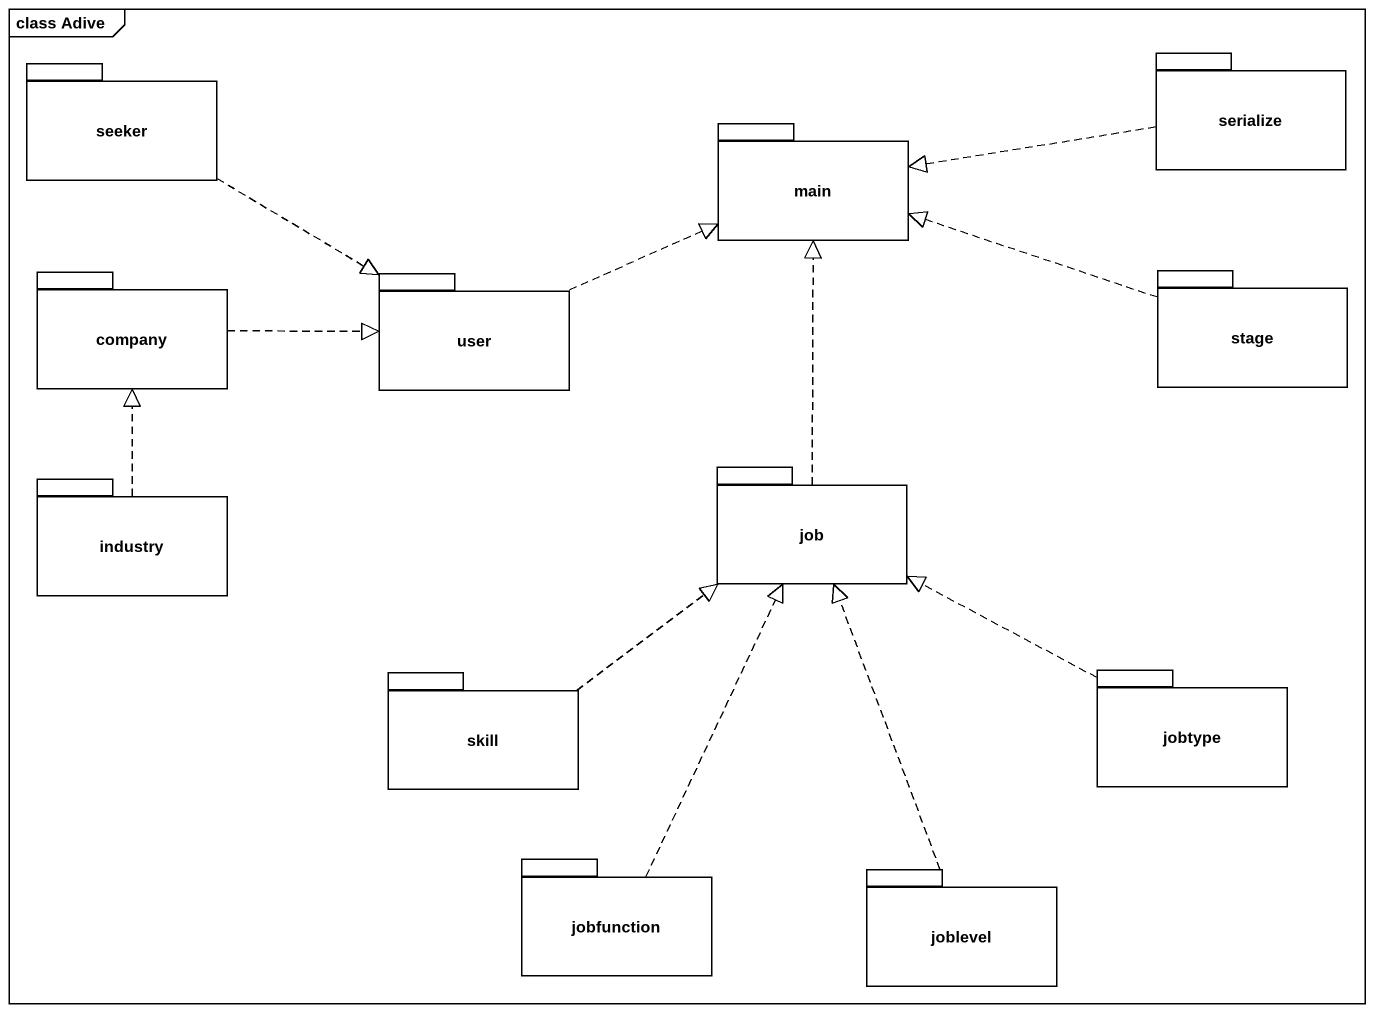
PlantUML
@startuml
mainframe class Adive
package seeker {
}
package serialize {
}
package main {
}
package company {
}
package user {
}
package stage {
}
package job {
}
package industry {
}
package jobtype {
}
package skill {
}
package jobfunction {
}
package joblevel {
}
seeker .right.|> user
serialize .left.|> main
company .right.|> user
user .right.|> main
stage .left.|> main
job .up.|> main
industry .up.|> company
jobtype .left.|> job
skill .up.|> job
jobfunction .up.|> job
joblevel .up.|> job
@enduml
